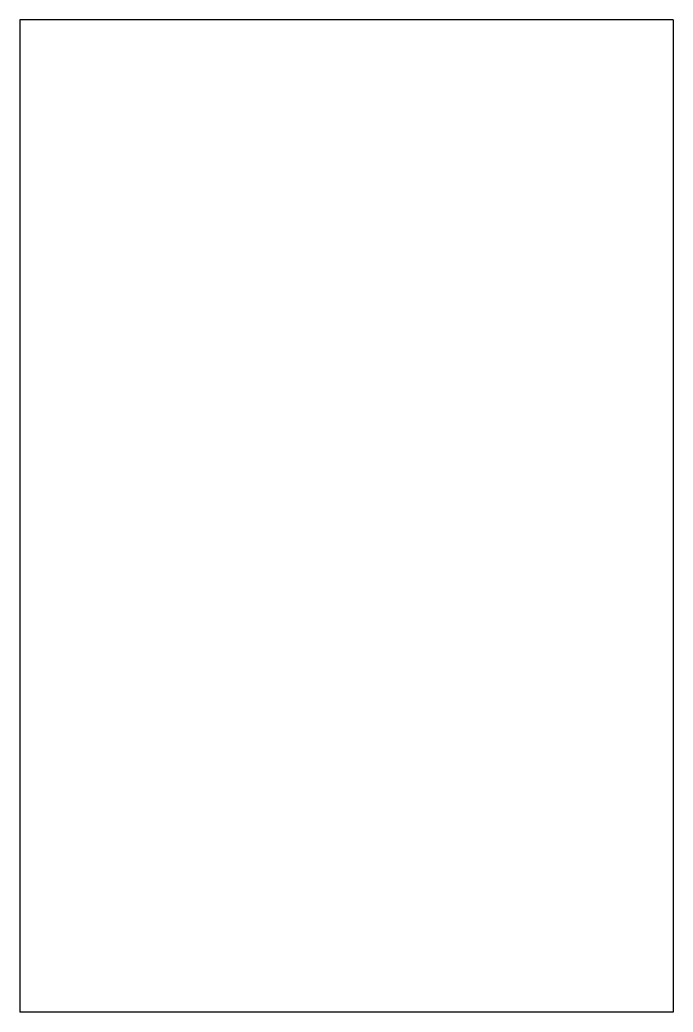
# Model space of a CAD drawing. Header units: millimetres. Extents: x -6.8 to 6.8, y -10.2 to 10.2.
import ezdxf

# ---------------------------------------------------------------- set-up
doc = ezdxf.new("R2010")
doc.units = ezdxf.units.MM

msp = doc.modelspace()

# ---------------------------------------------------------------- linework, layer by layer
for p, q in [((6.75, 10.25), (-6.75, 10.25)), ((-6.75, 10.25), (-6.75, -10.25)), ((6.75, 10.25), (6.75, -10.25)), ((6.75, -10.25), (-6.75, -10.25))]:
    msp.add_line(p, q)

doc.saveas('drawing.dxf')
